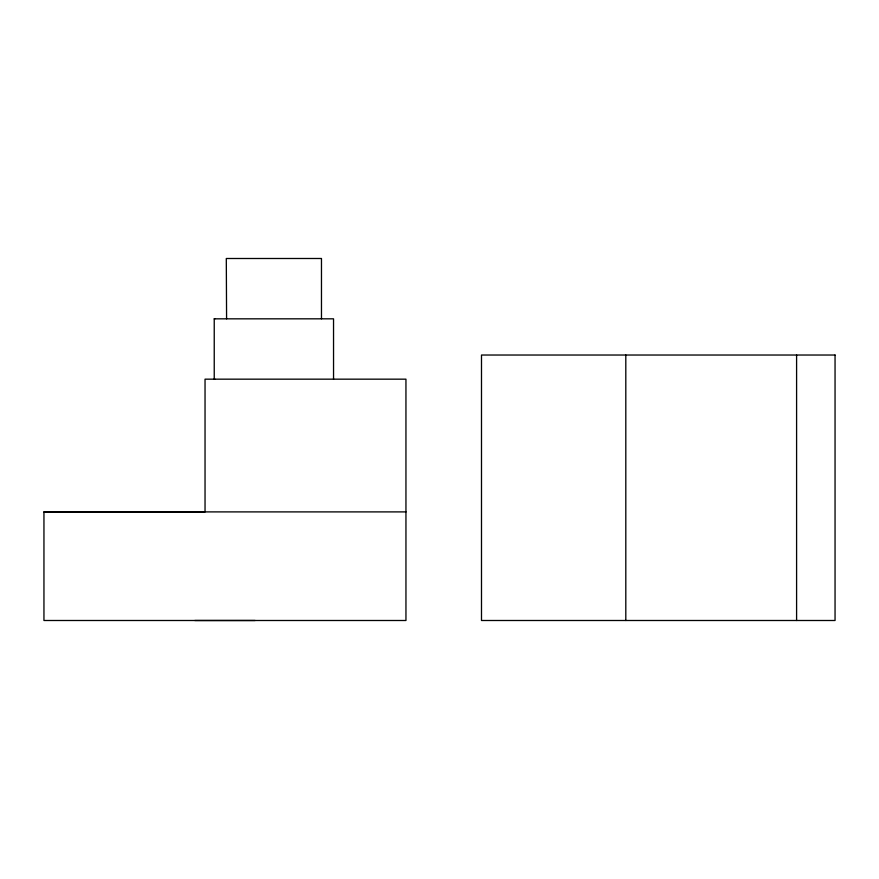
<?xml version="1.0" encoding="UTF-8"?>
<svg xmlns="http://www.w3.org/2000/svg" width="879" height="879" viewBox="0 0 879 879"><rect width="100%" height="100%" fill="white"/><g stroke="black" fill="none" stroke-linecap="round" stroke-linejoin="round"><path stroke-width="1.32" d="M226.584 318.835L226.299 258.503L321.472 258.492L321.472 318.824M214.937 379.168L214.234 379.168L214.234 318.835L333.537 318.824L333.548 379.168M43.95 511.897L205.038 511.897L205.038 379.168L405.944 379.168L405.955 620.497L43.95 620.497L43.95 511.897L405.955 511.897M194.797 620.508L255.13 620.497M214.234 318.835L214.926 318.835M796.594 355.028L796.594 620.497M625.804 355.028L625.804 620.497M835.05 355.028L481.494 355.028L481.494 620.497L835.05 620.497L835.05 355.028"/></g></svg>
